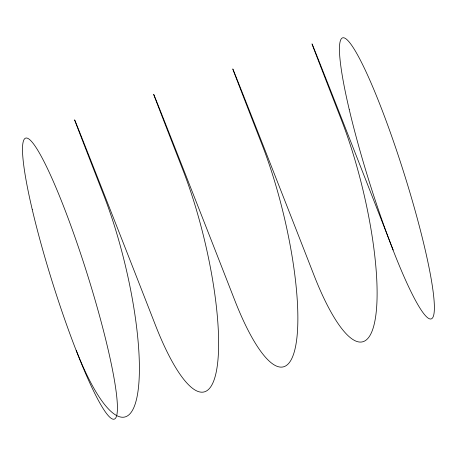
<?xml version="1.0" encoding="UTF-8"?>
<svg xmlns="http://www.w3.org/2000/svg" width="457" height="457" viewBox="0 0 457 457"><rect width="100%" height="100%" fill="white"/><g stroke="black" fill="none" stroke-linecap="round" stroke-linejoin="round"><path stroke-width="0.69" d="M76.205 350.233A148.833 36.12 76.4 0 0 137.477 394.557A148.833 36.12 76.4 0 0 103.459 194.471A148.833 0.423 68.6 0 1 81.803 137.614A148.833 0.423 68.6 0 1 155.443 325.173A148.833 36.12 76.4 0 0 216.715 369.502A148.833 36.12 76.4 0 0 182.697 169.41A148.833 0.423 68.6 0 1 161.047 112.559A148.833 0.423 68.6 0 1 234.687 300.118A148.833 36.12 76.4 0 0 295.953 344.441A148.833 36.12 76.4 0 0 261.935 144.355A148.833 0.423 68.6 0 1 240.285 87.498A148.833 0.423 68.6 0 1 313.925 275.057A148.833 36.12 76.4 0 0 375.197 319.386A148.833 36.12 76.4 0 0 341.173 119.3A148.833 0.423 68.6 0 1 319.523 62.443A148.833 0.423 68.6 0 1 393.163 250.002M32.264 209.643A147.354 17.852 72.5 0 0 113.97 419.206A147.354 17.852 72.5 0 0 63.837 206.998A147.354 17.852 72.5 0 0 32.264 209.643M349.217 109.412A147.354 17.852 72.5 0 0 430.922 318.975A147.354 17.852 72.5 0 0 380.795 106.767A147.354 17.852 72.5 0 0 349.217 109.412"/></g></svg>
